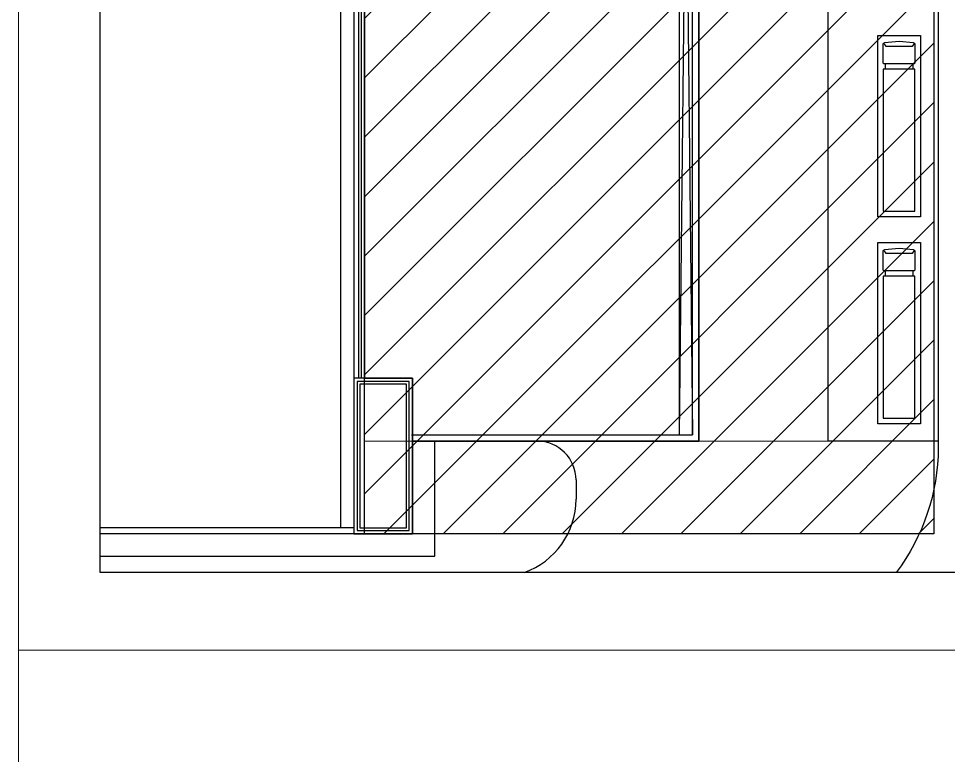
# Model space of a CAD drawing. Extents: x -15449 to 568150, y -1239737 to 53667.
# Drawn here: x 15330.95 to 15355.55, y 7552.09 to 7571.58 of the extents above; entities that cross this region are included whole.
import ezdxf

# ---------------------------------------------------------------- set-up
doc = ezdxf.new("R2010")
doc.units = 0
doc.header["$LTSCALE"] = 8
doc.layers.get('0').update_dxf_attribs({"color": 1, "linetype": 'CONTINUOUS'})
doc.layers.add('A-REV-5', color=7, linetype='CONTINUOUS', true_color=0xff2300)
doc.layers.add('boundary line', color=1, linetype='CONTINUOUS')
doc.layers.add('KEY PLANE', color=8, linetype='CONTINUOUS')
doc.layers.add('G-ANNO-TTLB', color=7, linetype='CONTINUOUS', lineweight=9)
doc.layers.add('Title Blocks', color=255, linetype='CONTINUOUS', lineweight=9)

# ---------------------------------------------------------------- blocks, each defined once
blk = doc.blocks.new('key plane')
at = {"layer": 'A-REV-5'}
h = blk.add_hatch(dxfattribs=at)
h.set_pattern_fill('ANSI31', color=256, scale=1022.490742, angle=-0.00002)
h.set_pattern_definition([(44.999975, (-22981930.2, -2451526), (-2295.5562, 2295.5582), [])])
h.paths.add_polyline_path([(20439, -136911), (64439, -136911), (64439, -203013), (20439, -203013)])
at = {"elevation": -113027}
blk.add_lwpolyline([(20439, -84293), (64439, -84293), (64439, -195853), (20439, -195853)], close=True, dxfattribs=at)
at = {"layer": 'A-REV-5', "elevation": -113027}
blk.add_lwpolyline([(20439, -136911), (64439, -136911), (64439, -203013), (20439, -203013)], close=True, dxfattribs=at)
at = {"layer": 'boundary line'}
blk.add_lwpolyline([(0, 0), (280702, 0), (280702, -206005), (0, -206005)], close=True, dxfattribs=at)
at = {"layer": 'KEY PLANE'}
for p, q in [((56281, -195853, -113027), (56281, -99153, -113027)), ((44779, -195353, -113027), (44779, -99653, -113027)), ((44779, -195353, -113027), (45779, -99653, -113027)), ((44779, -99653, -113027), (45779, -195353, -113027)), ((45779, -195353, -113027), (45779, -99653, -113027)), ((60686, -166697, -113027), (60686, -167113, -113027)), ((62810, -166697, -113027), (62810, -167113, -113027)), ((60686, -182697, -113027), (60686, -183113, -113027)), ((62810, -182697, -113027), (62810, -183113, -113027)), ((24064, -195353, -113027), (45779, -195353, -113027)), ((33782, -195853, -113027), (25882, -195853, -113027)), ((64780, -195853, -113027), (56281, -195853, -113027)), ((36782, -198853, -113027), (36782, -200347, -113027))]:
    blk.add_line(p, q, dxfattribs=at)
at = {"layer": 'KEY PLANE', "elevation": -113027}
for points in [[(19619, -91493), (19619, -91493), (19619, -104413), (19619, -104413), (19619, -190993), (19619, -190993), (19619, -202558), (18619, -202558), (18619, -189993), (18619, -189993), (18619, -105413), (18619, -105413), (18619, -90493), (18619, -90493), (18619, -84748), (19619, -84748), (19619, -91493)], [(24139, -99153), (46279, -99153), (46279, -195853), (24139, -195853), (46279, -195853), (46279, -99153), (24139, -99153), (24139, -104413), (20439, -104413), (20439, -190993), (24139, -190993), (24139, -195853)], [(19984, -104413), (19984, -190993)], [(20179, -104413), (20179, -190993)], [(20439, -104413), (20439, -190993)], [(62881, -165132), (62756, -165339), (61748, -165339), (60741, -165339), (60616, -165132)], [(62873, -165063), (61748, -164974), (60623, -165063)], [(62873, -181063), (61748, -180974), (60623, -181063)], [(62880, -181132), (62755, -181339), (61748, -181339), (60740, -181339), (60615, -181132)], [(19619, -202558), (0, -202558)], [(19619, -203013), (0, -203013)]]:
    blk.add_lwpolyline(points, dxfattribs=at)
for points in [[(64788, -99153), (64780, -196349, -0.161524), (61526, -206005, -0.161524)], [(62873, -165063, -0.392969), (62975, -165172), (62975, -166615, -0.414214), (62893, -166697), (61748, -166697), (60604, -166697, -0.414214), (60522, -166615), (60522, -165172, -0.392969), (60623, -165063)], [(62873, -181063, -0.392969), (62974, -181172), (62974, -182615, -0.414214), (62892, -182697), (61748, -182697), (60603, -182697, -0.414214), (60521, -182615), (60521, -181172, -0.392969), (60623, -181063)]]:
    blk.add_lwpolyline(points, format="xyb", dxfattribs=at)
for points in [[(63416, -178503), (60116, -178503), (60117, -164503), (63417, -164503)], [(61748, -167113), (60522, -167113), (60522, -178085), (61748, -178085), (62975, -178085), (62975, -167113)], [(63415, -194503), (60115, -194503), (60116, -180503), (63416, -180503)], [(61748, -183113), (60521, -183113), (60521, -194085), (61748, -194085), (62974, -194085), (62974, -183113)], [(19619, -203013), (24139, -203013), (24139, -190993), (19619, -190993)], [(19879, -202753), (23879, -202753), (23879, -191253), (19879, -191253)], [(20074, -202558), (23684, -202558), (23684, -191448), (20074, -191448)]]:
    blk.add_lwpolyline(points, close=True, dxfattribs=at)
at = {"layer": 'KEY PLANE', "ltscale": 5000, "elevation": -113027}
blk.add_lwpolyline([(0, -204753), (25879, -204753), (25882, -195853), (24140, -195853), (24138, -203013), (0, -203013)], dxfattribs=at)
at = {"layer": 'KEY PLANE'}
for centre, radius, start, end in [((33782, -198853, -113027), 3000, 359.99998, 89.99998), ((30782, -200347, -113027), 6000, 289.44541, 359.99998)]:
    blk.add_arc(centre, radius, start, end, dxfattribs=at)

msp = doc.modelspace()

# ---------------------------------------------------------------- linework, layer by layer
at = {"layer": 'G-ANNO-TTLB'}
for p, q in [((15330.9515, 7259.4189), (15330.9515, 7833.4189)), ((15431.4515, 7554.8669), (15330.9515, 7554.8669))]:
    msp.add_line(p, q, dxfattribs=at)

# ---------------------------------------------------------------- block references
at = {"layer": 'Title Blocks', "xscale": 0.0003423013878597064, "yscale": 0.0003423013878597064, "zscale": 0.0003423013878597064}
msp.add_blockref('key plane', (15333.1067, 7627.4397), dxfattribs=at)

doc.saveas('drawing.dxf')
